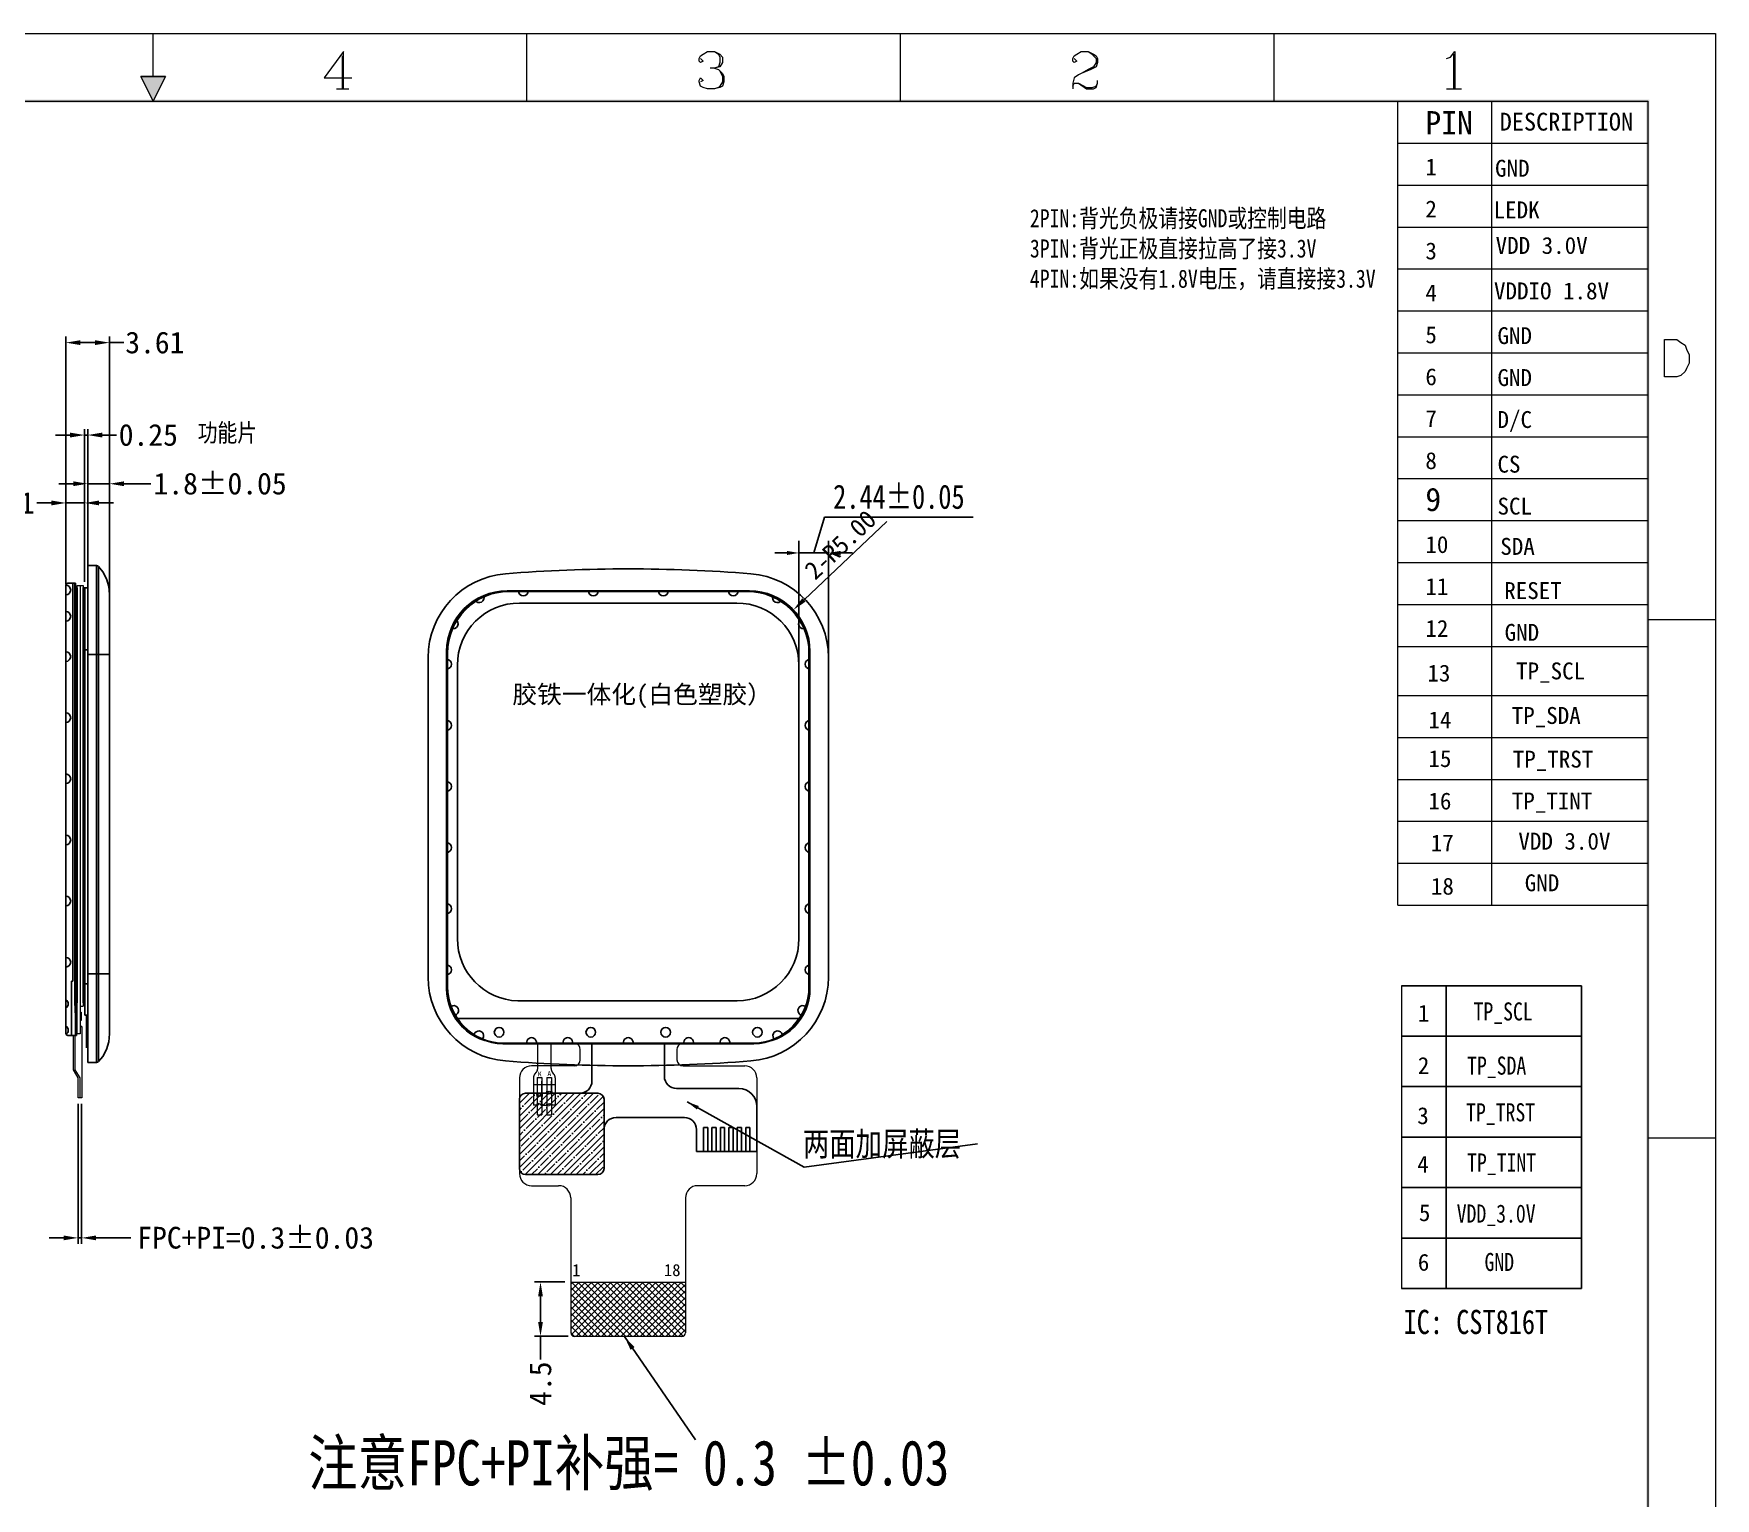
# Model space of a CAD drawing. Extents: x 1969 to 2227, y -979 to -796.
# Drawn here: x 2088.2 to 2227.4, y -917.8 to -796.5 of the extents above; entities that cross this region are included whole.
import ezdxf

# ---------------------------------------------------------------- set-up
doc = ezdxf.new("R2010")
doc.units = 0
doc.header["$LTSCALE"] = 16.335
for name, color, linetype in [('02___PRT_ALL_AXES', 7, 'Continuous'), ('BL-Housing', 7, 'Continuous'), ('BZ', 5, 'Continuous'), ('FPC', 30, 'Continuous'), ('标注', 4, 'Continuous')]:
    doc.layers.add(name, color=color, linetype=linetype)
for name, color, linetype, lineweight in [('BL-HOU', 7, 'Continuous', 13), ('BLU', 2, 'Continuous', 5), ('dim', 3, 'Continuous', 13), ('DIM1', 7, 'Continuous', 13), ('DWG', 7, 'Continuous', 18)]:
    doc.layers.add(name, color=color, linetype=linetype, lineweight=lineweight)
doc.layers.add('C00-FF-00', color=3, linetype='Continuous', true_color=0x00ff00)
doc.styles.add('ROMANS', font='romans.shx')
doc.styles.get("Standard").update_dxf_attribs({"font": '', "width": 0.8})
doc.styles.add('style1', font='')
doc.styles.add('宋体', font='')
doc.styles.get('Standard').set_extended_font_data('NSimSun')
doc.styles.get('style1').set_extended_font_data('宋体')
doc.styles.get('宋体').set_extended_font_data('SimSun')
doc.dimstyles.new('ISO-25', dxfattribs={"dimtxt": 1.6, "dimasz": 1.2, "dimexe": 0.4, "dimexo": 0.2, "dimtad": 1, "dimtxsty": 'style1', "dimcen": 1, "dimadec": 0, "dimazin": 0, "dimtfac": 1, "dimtmove": 0, "dimatfit": 3, "dimfxl": 0.4, "dimarcsym": 0})
doc.dimstyles.new('ISO-25$0', dxfattribs={"dimtxt": 1.8, "dimasz": 1.2, "dimexe": 0.5, "dimexo": 0.5, "dimgap": 0.2, "dimtad": 0, "dimdsep": 46, "dimtxsty": '宋体', "dimcen": 2.5, "dimclrd": 3, "dimclre": 3, "dimclrt": 3, "dimadec": 0, "dimazin": 0, "dimtp": 1.2, "dimtm": 1.2, "dimtfac": 1, "dimtmove": 0, "dimatfit": 3, "dimfxl": 1, "dimtolj": 1, "dimarcsym": 0})
doc.dimstyles.get("Standard").update_dxf_attribs({"dimtxt": 2.2, "dimasz": 1.2, "dimexe": 0.5, "dimexo": 0.5, "dimgap": 0.5, "dimtad": 1, "dimzin": 0, "dimdsep": 46, "dimtxsty": 'ROMANS', "dimcen": 0, "dimadec": 0, "dimazin": 0, "dimtp": 0.0065, "dimtm": 0.0065, "dimtfac": 1, "dimtofl": 0, "dimtmove": 0, "dimatfit": 3, "dimfxl": 1, "dimtolj": 1, "dimtzin": 0, "dimarcsym": 0})
doc.dimstyles.new('副本 (2)Standard', dxfattribs={"dimscale": 2, "dimtxt": 1, "dimasz": 0.5, "dimexe": 0.5, "dimexo": 0.5, "dimgap": 0.3, "dimtad": 1, "dimzin": 0, "dimdsep": 46, "dimtxsty": 'Standard', "dimcen": 0, "dimclrd": 5, "dimclre": 5, "dimclrt": 256, "dimadec": 1, "dimazin": 0, "dimtol": 1, "dimtp": 0.05, "dimtm": 0.05, "dimtfac": 1, "dimtofl": 0, "dimtmove": 1, "dimatfit": 3, "dimfxl": 1, "dimtolj": 1, "dimtzin": 0, "dimarcsym": 0})

# ---------------------------------------------------------------- blocks, each defined once
blk = doc.blocks.new('*D719')
at = {"color": 0, "lineweight": -2}
blk.add_line((2158.85, -836.89), (2151.99, -843.38), dxfattribs=at)
at = {"color": 0}
blk.add_solid([(2151.85, -843.23), (2152.12, -843.52), (2151.11, -844.2)], dxfattribs=at)
at = {"layer": 'Defpoints', "color": 0}
for p in [(2151.11, -844.2), (2147.48, -847.63)]:
    blk.add_point(p, dxfattribs=at)
at = {"color": 0, "insert": (2155, -838.81), "char_height": 1.5, "attachment_point": 5, "rotation": 43.3784, "style": '宋体'}
blk.add_mtext('\\A1;2-R5.00', dxfattribs=at)
blk = doc.blocks.new('*D720')
at = {"layer": 'Defpoints', "color": 0}
for p in [(2092.7, -833.76), (2092.7, -840.54), (2094.5, -843.49)]:
    blk.add_point(p, dxfattribs=at)
at = {"layer": '标注', "color": 3, "lineweight": -2}
for p, q in [((2092.7, -840.04), (2092.7, -833.26)), ((2094.5, -842.99), (2094.5, -833.26)), ((2091.5, -833.76), (2090.3, -833.76)), ((2092.7, -833.76), (2094.5, -833.76)), ((2095.7, -833.76), (2097.93, -833.76))]:
    blk.add_line(p, q, dxfattribs=at)
at = {"layer": '标注', "color": 3}
for points in [[(2091.5, -833.56), (2091.5, -833.96), (2092.7, -833.76)], [(2095.7, -833.56), (2095.7, -833.96), (2094.5, -833.76)]]:
    blk.add_solid(points, dxfattribs=at)
at = {"layer": '标注', "color": 3, "insert": (2103.66, -833.76), "char_height": 1.8, "attachment_point": 5, "style": '宋体'}
blk.add_mtext('\\A1;1.8%%P0.05', dxfattribs=at)
blk = doc.blocks.new('*D721')
at = {"color": 5, "lineweight": -2}
for p, q in [((2152.79, -839.49), (2153.68, -836.52)), ((2153.68, -836.52), (2166, -836.52)), ((2151.57, -849.17), (2151.57, -838.49)), ((2154.01, -849.17), (2154.01, -838.49)), ((2150.57, -839.49), (2149.57, -839.49)), ((2151.57, -839.49), (2154.01, -839.49)), ((2155.01, -839.49), (2156.01, -839.49))]:
    blk.add_line(p, q, dxfattribs=at)
at = {"color": 5}
for points in [[(2150.57, -839.32), (2150.57, -839.66), (2151.57, -839.49)], [(2155.01, -839.32), (2155.01, -839.66), (2154.01, -839.49)]]:
    blk.add_solid(points, dxfattribs=at)
at = {"layer": 'Defpoints', "color": 0}
for p in [(2154.01, -839.49), (2151.57, -850.17), (2154.01, -850.17)]:
    blk.add_point(p, dxfattribs=at)
at = {"insert": (2159.84, -834.85), "char_height": 2, "attachment_point": 5}
blk.add_mtext('\\A1;2.44±0.05', dxfattribs=at)
blk = doc.blocks.new('jsfj')
at = {"layer": 'DIM1', "color": 0}
for p, q in [((1281.38, -361.33), (1281.38, -396.16)), ((1281.63, -361.33), (1281.63, -398.46)), ((1281.88, -361.33), (1281.63, -361.33)), ((1281.88, -398.46), (1281.88, -361.33)), ((1281.63, -396.66), (1281.53, -396.66)), ((1281.53, -396.66), (1281.53, -397.36)), ((1281.53, -397.36), (1281.63, -397.36)), ((1281.63, -398.46), (1281.88, -398.46))]:
    blk.add_line(p, q, dxfattribs=at)
at = {"layer": 'DIM1'}
for p, q in [((1281.63, -361.33), (1281.38, -361.33)), ((1281.63, -396.16), (1281.38, -396.16))]:
    blk.add_line(p, q, dxfattribs=at)
blk = doc.blocks.new('sdfa')
at = {"color": 2}
for points in [[(1199.18, -387.95), (1199.05, -387.95), (1199.05, -353.58), (1199.18, -353.58)], [(1199.68, -387.95), (1199.81, -387.95), (1199.81, -353.58), (1199.68, -353.58)]]:
    blk.add_lwpolyline(points, close=True, dxfattribs=at)
blk.add_blockref('jsfj', (-82.2, 7.94))
blk = doc.blocks.new('*D715')
at = {"layer": 'Defpoints', "color": 0}
for p in [(2090.9, -835.35), (2090.9, -842.2), (2092.45, -842.37)]:
    blk.add_point(p, dxfattribs=at)
at = {"layer": '标注', "color": 3, "lineweight": -2}
for p, q in [((2090.9, -841.7), (2090.9, -834.85)), ((2092.45, -841.87), (2092.45, -834.85)), ((2089.7, -835.35), (2088.5, -835.35)), ((2092.45, -835.35), (2090.9, -835.35)), ((2093.65, -835.35), (2094.85, -835.35))]:
    blk.add_line(p, q, dxfattribs=at)
at = {"layer": '标注', "color": 3}
for points in [[(2089.7, -835.15), (2089.7, -835.55), (2090.9, -835.35)], [(2093.65, -835.15), (2093.65, -835.55), (2092.45, -835.35)]]:
    blk.add_solid(points, dxfattribs=at)
at = {"layer": '标注', "color": 3, "insert": (2082.81, -835.35), "char_height": 1.8, "attachment_point": 5, "style": '宋体'}
blk.add_mtext('\\A1;{\\fSimSun|b0|i0|c134|p2;1.56%%p0.1}', dxfattribs=at)
blk = doc.blocks.new('*D722')
at = {"layer": 'Defpoints', "color": 0}
for p in [(2094.5, -822.08), (2090.89, -842.56), (2094.5, -843.49)]:
    blk.add_point(p, dxfattribs=at)
at = {"layer": '标注', "color": 3, "lineweight": -2}
for p, q in [((2090.89, -842.06), (2090.89, -821.58)), ((2092.09, -822.08), (2093.3, -822.08)), ((2094.5, -842.99), (2094.5, -821.58)), ((2094.5, -822.08), (2095.7, -822.08))]:
    blk.add_line(p, q, dxfattribs=at)
at = {"layer": '标注', "color": 3}
for points in [[(2092.09, -821.88), (2092.09, -822.28), (2090.89, -822.08)], [(2093.3, -821.88), (2093.3, -822.28), (2094.5, -822.08)]]:
    blk.add_solid(points, dxfattribs=at)
at = {"layer": '标注', "color": 3, "insert": (2098.26, -822.08), "char_height": 1.8, "attachment_point": 5, "style": '宋体'}
blk.add_mtext('\\A1;3.61', dxfattribs=at)
blk = doc.blocks.new('*D725')
at = {"layer": 'Defpoints', "color": 0}
for p in [(2092.7, -829.73), (2092.45, -842.37), (2092.7, -842.37)]:
    blk.add_point(p, dxfattribs=at)
at = {"layer": '标注', "color": 3, "lineweight": -2}
for p, q in [((2092.45, -841.87), (2092.45, -829.23)), ((2092.7, -841.87), (2092.7, -829.23)), ((2091.25, -829.73), (2090.05, -829.73)), ((2092.45, -829.73), (2092.7, -829.73)), ((2093.9, -829.73), (2095.1, -829.73))]:
    blk.add_line(p, q, dxfattribs=at)
at = {"layer": '标注', "color": 3}
for points in [[(2091.25, -829.53), (2091.25, -829.93), (2092.45, -829.73)], [(2093.9, -829.53), (2093.9, -829.93), (2092.7, -829.73)]]:
    blk.add_solid(points, dxfattribs=at)
at = {"layer": '标注', "color": 3, "insert": (2097.72, -829.73), "char_height": 1.8, "attachment_point": 5, "style": '宋体'}
blk.add_mtext('\\A1;0.25', dxfattribs=at)
blk = doc.blocks.new('*D716')
at = {"color": 3, "lineweight": -2}
for p, q in [((2091.9, -885.08), (2091.9, -896.69)), ((2092.2, -885.08), (2092.2, -896.69)), ((2090.7, -896.19), (2089.5, -896.19)), ((2091.9, -896.19), (2092.2, -896.19)), ((2093.4, -896.19), (2096.27, -896.19))]:
    blk.add_line(p, q, dxfattribs=at)
at = {"color": 3}
for points in [[(2090.7, -895.99), (2090.7, -896.39), (2091.9, -896.19)], [(2093.4, -895.99), (2093.4, -896.39), (2092.2, -896.19)]]:
    blk.add_solid(points, dxfattribs=at)
at = {"layer": 'Defpoints', "color": 0}
for p in [(2091.9, -884.58), (2092.2, -884.58), (2091.9, -896.19)]:
    blk.add_point(p, dxfattribs=at)
at = {"color": 3, "insert": (2106.6, -896.19), "char_height": 1.8, "attachment_point": 5, "style": '宋体'}
blk.add_mtext('\\A1;FPC+PI=0.3%%p0.03', dxfattribs=at)
blk = doc.blocks.new('*D718')
at = {"color": 3, "lineweight": -2}
for p, q in [((2132.18, -899.84), (2129.68, -899.84)), ((2130.18, -901.04), (2130.18, -903.14)), ((2132.48, -904.34), (2129.68, -904.34)), ((2130.18, -904.34), (2130.18, -906.27))]:
    blk.add_line(p, q, dxfattribs=at)
at = {"color": 3}
for points in [[(2129.98, -901.04), (2130.38, -901.04), (2130.18, -899.84)], [(2129.98, -903.14), (2130.38, -903.14), (2130.18, -904.34)]]:
    blk.add_solid(points, dxfattribs=at)
at = {"layer": 'Defpoints', "color": 0}
for p in [(2130.18, -899.84), (2132.68, -899.84), (2132.98, -904.34)]:
    blk.add_point(p, dxfattribs=at)
at = {"color": 3, "insert": (2130.18, -908.26), "char_height": 1.8, "attachment_point": 5, "rotation": 90, "style": '宋体'}
blk.add_mtext('\\A1;4.5', dxfattribs=at)

msp = doc.modelspace()

# ---------------------------------------------------------------- hatches: boundary and pattern name
h = msp.add_hatch()
h.set_pattern_fill('ANSI35', color=256, scale=3, style=0)
h.set_pattern_definition([(45, (1669.45685, -996.1311), (-0.5303301, 0.5303301), []), (45, (1669.9872, -996.1311), (-0.5303301, 0.5303301), [0.9375, -0.1875, 0, -0.1875])])
h.paths.add_polyline_path([(2134.934, -890.951, 0.4142136), (2135.434, -890.451), (2135.434, -887.219), (2135.434, -884.719, 0.4142136), (2134.934, -884.219), (2133.434, -884.219), (2128.934, -884.219, 0.4142136), (2128.434, -884.719), (2128.434, -890.451, 0.4142136), (2128.934, -890.951)])
at = {"layer": 'BL-HOU'}
h = msp.add_hatch(color=7, dxfattribs=at)
h.dxf.hatch_style = 2
h.paths.add_polyline_path([(2097.094, -800.036), (2099.148, -800.036), (2098.121, -802.09)])
h = msp.add_hatch(color=7, dxfattribs=at)
h.dxf.hatch_style = 2
h.paths.add_polyline_path([(2221.71, -802.205), (2221.938, -801.976), (1974.418, -802.205)])
h = msp.add_hatch(color=7, dxfattribs=at)
h.dxf.hatch_style = 2
h.paths.add_polyline_path([(2221.938, -801.976), (1974.418, -802.205), (1974.418, -801.976)])
h = msp.add_hatch(color=7, dxfattribs=at)
h.dxf.hatch_style = 2
h.paths.add_polyline_path([(2221.71, -802.205), (2221.938, -801.976), (2197.06, -802.205)])
h = msp.add_hatch(color=7, dxfattribs=at)
h.dxf.hatch_style = 2
h.paths.add_polyline_path([(2221.938, -801.976), (2197.06, -802.205), (2197.06, -801.976)])
h = msp.add_hatch(color=7, dxfattribs=at)
h.dxf.hatch_style = 2
h.paths.add_polyline_path([(2221.938, -948.731), (2221.71, -802.205), (2221.938, -801.976)])
h = msp.add_hatch(color=7, dxfattribs=at)
h.dxf.hatch_style = 2
h.paths.add_polyline_path([(2221.938, -973.837), (2221.71, -802.205), (2221.938, -801.976)])
h = msp.add_hatch(color=7, dxfattribs=at)
h.dxf.hatch_style = 2
h.paths.add_polyline_path([(2221.71, -948.731), (2221.938, -948.731), (2221.71, -802.205)])
h = msp.add_hatch(color=7, dxfattribs=at)
h.dxf.hatch_style = 2
h.paths.add_polyline_path([(2221.71, -973.609), (2221.938, -973.837), (2221.71, -802.205)])
at = {"layer": 'DWG'}
h = msp.add_hatch(dxfattribs=at)
h.set_pattern_fill('ANSI37', color=0, scale=3, style=0)
h.set_pattern_definition([(45, (1923.84505, -974.14133), (-0.26516504, 0.26516504), []), (135, (1923.84505, -974.14133), (-0.26516504, -0.26516504), [])])
h.paths.add_polyline_path([(2141.88, -904.344, 0.4142136), (2142.18, -904.044), (2142.18, -899.844), (2132.68, -899.844), (2132.68, -904.044, 0.4142136), (2132.98, -904.344)])

# ---------------------------------------------------------------- linework, layer by layer
at = {"linetype": 'Continuous', "lineweight": 0}
for p, q in [((2208.919, -868.65), (2208.919, -802.09)), ((2201.134, -805.563), (2221.824, -805.563)), ((2201.134, -809.035), (2221.824, -809.035)), ((2201.134, -812.507), (2221.824, -812.507)), ((2201.134, -815.979), (2221.824, -815.979)), ((2201.134, -819.452), (2221.824, -819.452)), ((2201.134, -822.924), (2221.824, -822.924)), ((2201.134, -826.396), (2221.824, -826.396)), ((2201.134, -829.868), (2221.824, -829.868)), ((2201.134, -833.34), (2221.824, -833.34)), ((2201.134, -836.813), (2221.824, -836.813)), ((2201.134, -840.285), (2221.824, -840.285)), ((2201.134, -843.757), (2221.824, -843.757)), ((2201.134, -847.229), (2221.824, -847.229)), ((2201.134, -851.289), (2221.824, -851.289)), ((2201.134, -854.761), (2221.824, -854.761)), ((2201.134, -858.233), (2221.824, -858.233)), ((2201.134, -861.705), (2221.824, -861.705)), ((2201.134, -865.177), (2221.824, -865.177)), ((2201.134, -868.65), (2221.824, -868.65))]:
    msp.add_line(p, q, dxfattribs=at)
at = {"color": 7, "linetype": 'Continuous'}
for p, q in [((2092.704, -840.542), (2093.426, -840.542)), ((2092.704, -881.677), (2092.704, -840.542)), ((2093.426, -840.542), (2093.426, -881.677)), ((2093.61, -840.623), (2093.61, -881.596)), ((2092.704, -847.517), (2092.454, -847.517)), ((2092.704, -847.888), (2094.504, -847.888)), ((2094.504, -848.517), (2094.504, -871.151)), ((2120.875, -848.156), (2120.875, -874.598)), ((2154.01, -874.598), (2154.01, -848.156)), ((2092.704, -875.151), (2092.454, -875.151)), ((2092.704, -874.33), (2094.504, -874.33)), ((2092.604, -877.751), (2092.604, -880.451)), ((2092.604, -879.251), (2092.704, -879.251)), ((2092.604, -880.251), (2092.704, -880.251)), ((2092.704, -881.677), (2093.426, -881.677))]:
    msp.add_line(p, q, dxfattribs=at)
at = {"color": 6, "linetype": 'Continuous'}
for p, q in [((2092.704, -842.367), (2092.454, -842.367)), ((2092.454, -842.367), (2092.454, -877.751)), ((2127.556, -842.635), (2147.328, -842.635)), ((2122.406, -875.419), (2122.406, -847.785)), ((2152.478, -847.785), (2152.478, -875.419)), ((2092.704, -877.751), (2092.454, -877.751)), ((2151.677, -878.019), (2123.207, -878.019))]:
    msp.add_line(p, q, dxfattribs=at)
at = {"color": 3}
for p, q in [((2146.42, -843.635), (2128.448, -843.635)), ((2123.298, -848.785), (2123.298, -871.419)), ((2151.57, -871.419), (2151.57, -848.785)), ((2146.442, -876.569), (2128.292, -876.569)), ((2092.204, -878.701), (2092.074, -878.701)), ((2092.204, -878.701), (2092.074, -878.701))]:
    msp.add_line(p, q, dxfattribs=at)
at = {"color": 0, "linetype": 'ByBlock'}
for p, q in [((2201.436, -875.312), (2216.347, -875.312)), ((2205.149, -900.384), (2205.149, -875.312)), ((2216.347, -875.312), (2216.347, -900.384)), ((2201.436, -879.491), (2216.347, -879.491)), ((2201.436, -883.669), (2216.347, -883.669)), ((2201.436, -887.848), (2216.347, -887.848)), ((2201.436, -892.027), (2216.347, -892.027)), ((2201.436, -896.205), (2216.347, -896.205)), ((2216.347, -900.384), (2201.436, -900.384))]:
    msp.add_line(p, q, dxfattribs=at)
at = {"linetype": 'Continuous', "lineweight": 0}
msp.add_lwpolyline([(2201.134, -868.65), (2201.134, -802.09), (2221.824, -802.09), (2221.824, -868.65)], dxfattribs=at)
at = {"color": 7, "linetype": 'Continuous'}
for centre, radius, start, end in [((2093.426, -840.792), 0.25, 42.54064, 90), ((2127.842, -848.156), 6.967, 94.52061, 180), ((2137.442, -969.577), 128.767, 85.47939, 94.52061), ((2147.042, -848.156), 6.967, 0, 85.47939), ((2127.842, -874.598), 6.967, 180, 265.47939), ((2147.042, -874.598), 6.967, 274.52061, 0), ((2093.426, -881.427), 0.25, 270, 317.45936), ((2137.442, -753.177), 128.767, 265.47939, 274.52061)]:
    msp.add_arc(centre, radius, start, end, dxfattribs=at)
at = {"color": 6, "linetype": 'Continuous'}
for centre, radius, start, end in [((2127.556, -847.785), 5.15, 90, 180), ((2147.328, -847.785), 5.15, 0, 90), ((2127.143, -875.383), 4.737, 180.43327, 213.81258), ((2147.742, -875.383), 4.737, 326.18742, 359.56673)]:
    msp.add_arc(centre, radius, start, end, dxfattribs=at)
at = {"color": 3}
for centre, start, end in [((2128.448, -848.785), 90, 180), ((2146.42, -848.785), 0, 90), ((2128.448, -871.419), 180, 268.26485), ((2146.42, -871.419), 270.24554, 0)]:
    msp.add_arc(centre, 5.15, start, end, dxfattribs=at)
at = {"layer": '02___PRT_ALL_AXES', "color": 7, "linetype": 'Continuous'}
msp.add_line((2094.504, -879.302), (2094.504, -842.917), dxfattribs=at)
for points in [[(2093.61, -840.623), (2093.945, -841.051), (2094.252, -841.634), (2094.441, -842.264), (2094.504, -842.917)], [(2094.504, -879.302), (2094.441, -879.955), (2094.252, -880.585), (2093.945, -881.167), (2093.61, -881.596)]]:
    msp.add_lwpolyline(points, dxfattribs=at)
at = {"layer": 'BL-HOU', "color": 7, "lineweight": 0}
for p, q in [((2223.193, -824.914), (2223.193, -821.833)), ((2223.193, -821.833), (2224.22, -821.833)), ((2224.22, -821.833), (2224.562, -822.061)), ((2224.562, -822.061), (2224.905, -822.289)), ((2224.905, -822.289), (2225.019, -822.632)), ((2225.019, -822.632), (2225.247, -823.088)), ((2225.247, -823.773), (2225.019, -824.229)), ((2225.247, -823.088), (2225.247, -823.773)), ((2224.22, -824.914), (2223.193, -824.914)), ((2224.562, -824.8), (2224.22, -824.914)), ((2224.905, -824.457), (2224.562, -824.8)), ((2225.019, -824.229), (2224.905, -824.457)), ((2221.824, -844.999), (2227.415, -844.999)), ((2221.824, -887.907), (2227.415, -887.907))]:
    msp.add_line(p, q, dxfattribs=at)
for points in [[(1968.826, -796.499), (2227.415, -796.499), (2227.415, -979.314), (1968.826, -979.314)], [(2097.094, -800.036), (2099.148, -800.036)], [(2098.121, -802.09), (2097.094, -800.036)], [(2099.148, -800.036), (2098.121, -802.09)], [(1974.418, -802.09), (2221.824, -802.09), (2221.824, -973.723), (1974.418, -973.723)]]:
    msp.add_lwpolyline(points, close=True, dxfattribs=at)
for points in [[(2098.121, -800.036), (2098.121, -796.499)], [(2129.046, -802.09), (2129.046, -796.499)], [(2159.972, -802.09), (2159.972, -796.499)], [(2190.898, -802.09), (2190.898, -796.499)], [(2113.869, -801.063), (2113.869, -797.982), (2112.271, -800.15), (2114.554, -800.15)], [(2113.755, -798.325), (2113.755, -801.063)], [(2143.425, -798.553), (2143.653, -798.781), (2143.425, -798.895), (2143.311, -798.781), (2143.311, -798.553), (2143.425, -798.325), (2143.653, -798.211), (2143.996, -797.982), (2144.566, -797.982), (2145.023, -798.211), (2145.251, -798.439), (2145.251, -798.895), (2145.023, -799.238), (2144.566, -799.352), (2144.224, -799.352)], [(2144.566, -797.982), (2144.909, -798.211), (2145.023, -798.439), (2145.023, -798.895), (2144.909, -799.238), (2144.566, -799.352), (2144.909, -799.466), (2145.251, -799.808), (2145.365, -800.036), (2145.365, -800.493), (2145.251, -800.835), (2145.023, -800.949), (2144.566, -801.063), (2143.996, -801.063), (2143.653, -800.949), (2143.425, -800.835), (2143.311, -800.493), (2143.311, -800.379), (2143.425, -800.15), (2143.653, -800.379), (2143.425, -800.493)], [(2174.351, -798.553), (2174.579, -798.781), (2174.351, -798.895), (2174.237, -798.781), (2174.237, -798.553), (2174.351, -798.325), (2174.579, -798.211), (2174.922, -797.982), (2175.492, -797.982), (2175.949, -798.211), (2176.177, -798.325), (2176.291, -798.553), (2176.291, -798.895), (2176.177, -799.238), (2175.72, -799.466), (2174.922, -799.808), (2174.693, -799.922), (2174.351, -800.15), (2174.237, -800.607), (2174.237, -801.063)], [(2175.492, -797.982), (2175.834, -798.211), (2175.949, -798.325), (2176.177, -798.553), (2176.177, -798.895), (2175.949, -799.238), (2175.492, -799.466), (2174.922, -799.808)], [(2205.163, -798.553), (2205.505, -798.439), (2205.847, -797.982), (2205.847, -801.063)], [(2205.733, -798.211), (2205.733, -801.063)], [(2145.023, -799.58), (2145.251, -800.036), (2145.251, -800.493), (2145.023, -800.835), (2144.909, -800.949), (2144.566, -801.063)], [(2113.298, -801.063), (2114.325, -801.063)], [(2174.237, -800.835), (2174.351, -800.607), (2174.693, -800.607), (2175.378, -800.949), (2175.834, -800.949), (2176.177, -800.835), (2176.291, -800.607)], [(2174.693, -800.607), (2175.378, -801.063), (2175.949, -801.063), (2176.177, -800.949), (2176.291, -800.607), (2176.291, -800.379)], [(2205.163, -801.063), (2206.418, -801.063)]]:
    msp.add_lwpolyline(points, dxfattribs=at)
at = {"layer": 'BL-Housing'}
for p, q in [((2091.485, -842.001), (2091.635, -842.001)), ((2091.635, -842.001), (2091.635, -876.681)), ((2091.635, -876.681), (2091.705, -877.881)), ((2091.705, -877.881), (2091.705, -879.431)), ((2091.375, -879.431), (2091.705, -879.431))]:
    msp.add_line(p, q, dxfattribs=at)
at = {"layer": 'BLU', "ltscale": 5}
for p, q in [((2091.69, -842.001), (2091.635, -842.001)), ((2091.69, -842.001), (2091.7, -876.681)), ((2091.7, -876.677), (2091.77, -877.877)), ((2091.77, -877.881), (2091.77, -879.431)), ((2091.705, -879.431), (2091.77, -879.431))]:
    msp.add_line(p, q, dxfattribs=at)
at = {"layer": 'BZ'}
for p, q in [((2091.045, -842.001), (2091.485, -842.001)), ((2091.485, -842.001), (2091.485, -874.931)), ((2090.895, -842.151), (2090.895, -879.281)), ((2147.479, -842.635), (2127.409, -842.635)), ((2122.409, -875.565), (2122.409, -847.635)), ((2152.479, -875.565), (2152.479, -847.635)), ((2091.375, -874.931), (2091.375, -879.431)), ((2091.485, -874.931), (2091.375, -874.931)), ((2091.045, -879.431), (2091.375, -879.431)), ((2147.979, -880.065), (2126.909, -880.065))]:
    msp.add_line(p, q, dxfattribs=at)
for centre in [(2126.754, -879.165), (2134.344, -879.165), (2140.544, -879.165), (2148.134, -879.165)]:
    msp.add_circle(centre, 0.4, dxfattribs=at)
for centre, radius, start, end in [((2091.045, -842.151), 0.15, 90, 180), ((2090.895, -842.561), 0.4, 270, 90), ((2127.409, -847.635), 5, 90, 180), ((2125.11, -843.195), 0.4, 209.68126, 25.06966), ((2128.759, -842.635), 0.4, 180, 0), ((2134.549, -842.635), 0.4, 180, 0), ((2140.339, -842.635), 0.4, 180, 0), ((2146.129, -842.635), 0.4, 180, 0), ((2147.479, -847.635), 5, 0, 90), ((2149.778, -843.195), 0.4, 154.93034, 330.31874), ((2090.895, -844.731), 0.4, 270, 90), ((2122.954, -845.365), 0.4, 245.29022, 60.70534), ((2151.934, -845.365), 0.4, 119.29466, 294.70978), ((2090.895, -848.066), 0.4, 270, 90), ((2122.409, -848.7), 0.4, 270, 90), ((2152.479, -848.7), 0.4, 90, 270), ((2090.895, -853.126), 0.4, 270, 90), ((2122.409, -853.76), 0.4, 270, 90), ((2152.479, -853.76), 0.4, 90, 270), ((2090.895, -858.186), 0.4, 270, 90), ((2122.409, -858.82), 0.4, 270, 90), ((2152.479, -858.82), 0.4, 90, 270), ((2090.895, -863.246), 0.4, 270, 90), ((2122.409, -863.88), 0.4, 270, 90), ((2152.479, -863.88), 0.4, 90, 270), ((2090.895, -868.306), 0.4, 270, 90), ((2122.409, -868.94), 0.4, 270, 90), ((2152.479, -868.94), 0.4, 90, 270), ((2090.895, -873.366), 0.4, 270, 90), ((2122.409, -874), 0.4, 270, 90), ((2152.479, -874), 0.4, 90, 270), ((2090.695, -876.812), 0.4, 300, 60), ((2126.909, -875.565), 4.5, 180, 270), ((2147.979, -875.565), 4.5, 270, 0), ((2123.002, -877.362), 0.4, 266.99097, 142.42646), ((2151.885, -877.362), 0.4, 37.57354, 273.00903), ((2090.695, -879.002), 0.4, 302.08342, 60), ((2091.045, -879.281), 0.15, 180, 270), ((2125.076, -879.455), 0.4, 307.05915, 182.49465), ((2129.444, -880.015), 0.4, 352.81924, 187.18076), ((2132.444, -880.015), 0.4, 352.81924, 187.18076), ((2137.444, -880.015), 0.4, 352.81924, 187.18076), ((2142.444, -880.015), 0.4, 345.52249, 194.47751), ((2145.444, -880.015), 0.4, 352.81924, 187.18076), ((2149.811, -879.455), 0.4, 357.50535, 232.94085)]:
    msp.add_arc(centre, radius, start, end, dxfattribs=at)
at = {"layer": 'dim', "color": 0}
for p, q in [((2147.33, -842.635), (2127.558, -842.635)), ((2147.33, -842.715), (2127.558, -842.715)), ((2122.408, -847.785), (2122.408, -875.419)), ((2122.488, -847.785), (2122.488, -875.419)), ((2152.4, -875.419), (2152.4, -847.785)), ((2152.48, -875.419), (2152.48, -847.785)), ((2127.058, -880.039), (2147.83, -880.039)), ((2127.058, -880.119), (2144.813, -880.119)), ((2144.813, -880.119), (2147.83, -880.119))]:
    msp.add_line(p, q, dxfattribs=at)
for centre, radius, start, end in [((2127.558, -847.785), 5.15, 90, 180), ((2127.558, -847.785), 5.07, 90, 180), ((2147.33, -847.785), 5.15, 0, 90), ((2147.33, -847.785), 5.07, 0, 90), ((2127.144, -875.383), 4.737, 180.43327, 268.95395), ((2127.144, -875.383), 4.657, 180.43327, 268.95395), ((2147.743, -875.383), 4.657, 271.04605, 359.56673), ((2147.743, -875.383), 4.737, 271.04605, 359.56673)]:
    msp.add_arc(centre, radius, start, end, dxfattribs=at)
at = {"layer": 'DWG', "color": 0}
for p, q in [((2201.436, -875.312), (2201.436, -900.384)), ((2132.68, -899.844), (2142.18, -899.844))]:
    msp.add_line(p, q, dxfattribs=at)
at = {"layer": 'DWG', "color": 30, "lineweight": 0}
for p, q in [((2133.474, -881.451), (2133.474, -880.601)), ((2141.474, -880.601), (2141.474, -881.451)), ((2132.974, -881.951), (2129.435, -881.951)), ((2141.974, -881.951), (2147.083, -881.951)), ((2128.435, -882.951), (2128.435, -890.871)), ((2129.9, -882.917), (2129.9, -886.017)), ((2129.9, -882.917), (2130.3, -882.917)), ((2130.3, -882.917), (2130.3, -886.017)), ((2130.7, -882.917), (2130.7, -886.017)), ((2130.7, -882.917), (2131.1, -882.917)), ((2131.1, -882.917), (2131.1, -886.017)), ((2148.083, -882.951), (2148.083, -890.871)), ((2129.435, -891.871), (2131.68, -891.871)), ((2147.083, -891.871), (2143.18, -891.871)), ((2132.68, -892.871), (2132.68, -904.044)), ((2142.18, -892.871), (2142.18, -904.044)), ((2141.88, -904.344), (2132.98, -904.344))]:
    msp.add_line(p, q, dxfattribs=at)
for points in [[(2129.9, -886.017), (2130.3, -886.017)], [(2130.7, -886.017), (2131.1, -886.017)]]:
    msp.add_lwpolyline(points, dxfattribs=at)
for centre, radius, start, end in [((2132.974, -880.601), 0.5, 0, 74.67966), ((2141.974, -880.601), 0.5, 105.32034, 180), ((2129.435, -882.951), 1, 90, 180), ((2132.974, -881.451), 0.5, 270, 0), ((2141.974, -881.451), 0.5, 180, 270), ((2147.083, -882.951), 1, 0, 90), ((2129.435, -890.871), 1, 180, 270), ((2131.68, -892.871), 1, 0, 90), ((2143.18, -892.871), 1, 90, 180), ((2147.083, -890.871), 1, 270, 0), ((2132.98, -904.044), 0.3, 180, 270), ((2141.88, -904.044), 0.3, 270, 0)]:
    msp.add_arc(centre, radius, start, end, dxfattribs=at)
at = {"layer": 'FPC', "lineweight": 5}
for p, q in [((2091.528, -882.265), (2091.528, -879.431)), ((2091.658, -882.265), (2091.658, -879.431)), ((2092.204, -878.701), (2092.204, -884.583)), ((2129.95, -882.161), (2129.95, -880.069)), ((2129.95, -882.161), (2129.95, -880.069)), ((2131.05, -882.161), (2131.05, -880.069)), ((2131.05, -882.161), (2131.05, -880.069)), ((2091.904, -882.928), (2091.528, -882.265)), ((2092.074, -882.928), (2091.658, -882.265)), ((2091.904, -884.583), (2091.904, -882.928)), ((2092.074, -884.583), (2092.074, -882.928)), ((2129.6, -882.946), (2129.6, -885.217)), ((2129.6, -882.946), (2129.6, -885.217)), ((2131.4, -883.517), (2129.6, -883.517)), ((2129.712, -882.631), (2129.838, -882.476)), ((2129.712, -882.631), (2129.838, -882.476)), ((2129.9, -883.217), (2129.9, -884.217)), ((2130.3, -883.517), (2129.9, -883.517)), ((2129.9, -883.517), (2129.9, -884.217)), ((2130.3, -884.217), (2130.3, -883.217)), ((2130.3, -884.217), (2130.3, -883.517)), ((2130.7, -883.217), (2130.7, -884.017)), ((2130.7, -883.517), (2130.7, -884.017)), ((2131.1, -884.017), (2131.1, -883.217)), ((2131.1, -884.017), (2131.1, -883.517)), ((2131.288, -882.631), (2131.162, -882.476)), ((2131.288, -882.631), (2131.162, -882.476)), ((2131.4, -882.946), (2131.4, -885.217)), ((2131.4, -882.946), (2131.4, -885.217)), ((2092.204, -884.583), (2091.904, -884.583)), ((2129.975, -885.217), (2129.6, -885.217)), ((2129.975, -885.217), (2129.6, -885.217)), ((2129.9, -884.517), (2129.9, -885.067)), ((2129.9, -884.517), (2129.9, -885.067)), ((2130.3, -885.067), (2130.3, -884.517)), ((2130.3, -885.067), (2130.3, -884.517)), ((2130.7, -884.317), (2130.7, -885.067)), ((2130.7, -884.317), (2130.7, -885.067)), ((2131.4, -885.217), (2131.025, -885.217)), ((2131.4, -885.217), (2131.025, -885.217)), ((2131.1, -884.317), (2131.1, -885.067)), ((2131.1, -884.317), (2131.1, -885.067))]:
    msp.add_line(p, q, dxfattribs=at)
at = {"layer": 'FPC', "color": 2}
for p, q in [((2134.434, -883.219), (2134.434, -880.039)), ((2140.434, -880.039), (2140.434, -882.819)), ((2141.434, -883.819), (2146.584, -883.819)), ((2128.434, -890.451), (2128.434, -884.719)), ((2128.934, -884.219), (2133.434, -884.219)), ((2133.434, -884.219), (2134.934, -884.219)), ((2135.434, -887.219), (2135.434, -884.719)), ((2142.084, -886.219), (2136.434, -886.219)), ((2148.084, -885.319), (2148.084, -889.051)), ((2135.434, -887.219), (2135.434, -890.451)), ((2143.084, -889.051), (2143.084, -887.219)), ((2143.667, -889.051), (2143.667, -887.051)), ((2143.667, -887.051), (2144.017, -887.051)), ((2144.017, -887.051), (2144.017, -889.051)), ((2144.367, -889.051), (2144.367, -887.051)), ((2144.367, -887.051), (2144.717, -887.051)), ((2144.717, -887.051), (2144.717, -889.051)), ((2145.067, -889.051), (2145.067, -887.051)), ((2145.067, -887.051), (2145.417, -887.051)), ((2145.417, -887.051), (2145.417, -889.051)), ((2145.767, -889.051), (2145.767, -887.051)), ((2145.767, -887.051), (2146.117, -887.051)), ((2146.117, -887.051), (2146.117, -889.051)), ((2146.467, -889.051), (2146.467, -887.051)), ((2146.467, -887.051), (2146.817, -887.051)), ((2146.817, -887.051), (2146.817, -889.051)), ((2147.167, -889.051), (2147.167, -887.051)), ((2147.167, -887.051), (2147.517, -887.051)), ((2147.517, -887.051), (2147.517, -889.051)), ((2143.084, -889.051), (2148.084, -889.051)), ((2143.667, -889.051), (2144.017, -889.051)), ((2144.367, -889.051), (2144.717, -889.051)), ((2145.067, -889.051), (2145.417, -889.051)), ((2145.767, -889.051), (2146.117, -889.051)), ((2146.467, -889.051), (2146.817, -889.051)), ((2147.167, -889.051), (2147.517, -889.051)), ((2134.934, -890.951), (2128.934, -890.951))]:
    msp.add_line(p, q, dxfattribs=at)
at = {"layer": 'FPC', "lineweight": 5}
msp.add_lwpolyline([(2130.225, -885.217), (2130.775, -885.217)], dxfattribs=at)
at = {"layer": 'FPC', "lineweight": 5, "ltscale": 2}
msp.add_lwpolyline([(2130.225, -885.217), (2130.775, -885.217)], dxfattribs=at)
at = {"layer": 'FPC', "lineweight": 5}
for centre in [(2130.1, -884.367), (2130.1, -884.367), (2130.9, -884.167), (2130.9, -884.167)]:
    msp.add_circle(centre, 0.125, dxfattribs=at)
for centre, radius, start, end in [((2129.45, -882.161), 0.5, 320.84611, 360), ((2131.55, -882.161), 0.5, 180, 219.15389), ((2130.1, -882.946), 0.5, 140.84611, 180), ((2130.9, -882.946), 0.5, 360, 39.15389), ((2130.1, -884.367), 0.25, 143.1301, 216.8699), ((2130.1, -884.367), 0.25, 143.1301, 216.8699), ((2130.1, -885.217), 0.25, 143.1301, 180), ((2130.1, -885.217), 0.25, 143.1301, 180), ((2130.1, -885.217), 0.125, 360, 180), ((2130.1, -885.217), 0.125, 360, 180), ((2130.1, -884.367), 0.25, 323.1301, 36.8699), ((2130.1, -884.367), 0.25, 323.1301, 36.8699), ((2130.1, -885.217), 0.25, 360, 36.8699), ((2130.1, -885.217), 0.25, 360, 36.8699), ((2130.9, -884.167), 0.25, 143.1301, 216.8699), ((2130.9, -884.167), 0.25, 143.1301, 216.8699), ((2130.9, -885.217), 0.25, 143.1301, 180), ((2130.9, -885.217), 0.25, 143.1301, 180), ((2130.9, -885.217), 0.125, 360, 180), ((2130.9, -885.217), 0.125, 360, 180), ((2130.9, -884.167), 0.25, 323.1301, 36.8699), ((2130.9, -884.167), 0.25, 323.1301, 36.8699), ((2130.9, -885.217), 0.25, 360, 36.8699), ((2130.9, -885.217), 0.25, 360, 36.8699)]:
    msp.add_arc(centre, radius, start, end, dxfattribs=at)
at = {"layer": 'FPC', "color": 2}
for centre, radius, start, end in [((2133.434, -883.219), 1, 270, 0), ((2141.434, -882.819), 1, 180, 270), ((2146.584, -885.319), 1.5, 0, 90), ((2128.934, -884.719), 0.5, 90, 180), ((2134.934, -884.719), 0.5, 0, 90), ((2136.434, -887.219), 1, 90, 180), ((2142.084, -887.219), 1, 0, 90), ((2128.934, -890.451), 0.5, 180, 270), ((2134.934, -890.451), 0.5, 270, 0)]:
    msp.add_arc(centre, radius, start, end, dxfattribs=at)

# ---------------------------------------------------------------- block references
at = {"xscale": -1}
msp.add_blockref('sdfa', (3291.503, -488.785), dxfattribs=at)

# ---------------------------------------------------------------- texts
at = {"linetype": 'Continuous', "lineweight": 0, "style": '宋体'}
for s, height, p in [('PIN', 1.929, (2203.413, -804.839)), ('DESCRIPTION', 1.47611, (2209.564, -804.525)), ('1', 1.4, (2203.413, -808.243)), ('GND', 1.4, (2209.183, -808.344)), ('2', 1.4, (2203.413, -811.715)), ('LEDK', 1.4, (2209.06, -811.791)), ('3', 1.4, (2203.413, -815.187)), ('VDD 3.0V', 1.4, (2209.23, -814.733)), ('4', 1.4, (2203.413, -818.659)), ('VDDIO 1.8V', 1.4, (2209.093, -818.496)), ('5', 1.4, (2203.413, -822.131)), ('GND', 1.4, (2209.381, -822.2)), ('6', 1.4, (2203.413, -825.604)), ('GND', 1.4, (2209.381, -825.672)), ('7', 1.4, (2203.413, -829.076)), ('D/C', 1.4, (2209.381, -829.145)), ('8', 1.4, (2203.413, -832.548)), ('CS', 1.4, (2209.381, -832.842)), ('9', 1.929, (2203.413, -836.02)), ('SCL', 1.4, (2209.381, -836.314)), ('10', 1.4, (2203.413, -839.492)), ('SDA', 1.4, (2209.615, -839.647)), ('11', 1.4, (2203.413, -842.965)), ('RESET', 1.4, (2209.941, -843.305)), ('12', 1.4, (2203.413, -846.437)), ('GND', 1.4, (2209.971, -846.764)), ('13', 1.4, (2203.581, -850.135)), ('14', 1.4, (2203.665, -854.007)), ('15', 1.4, (2203.665, -857.211)), ('16', 1.4, (2203.665, -860.722)), ('17', 1.4, (2203.857, -864.194)), ('18', 1.4, (2203.871, -867.777)), ('1', 1.4, (2202.789, -878.289)), ('2', 1.4, (2202.789, -882.622)), ('3', 1.4, (2202.743, -886.773)), ('4', 1.4, (2202.743, -890.789)), ('5', 1.4, (2202.879, -894.804)), ('6', 1.4, (2202.789, -898.91))]:
    msp.add_text(s, height=height, dxfattribs=at).set_placement(p)
at = {"linetype": 'Continuous', "lineweight": 0, "char_height": 1.4, "attachment_point": 1, "style": '宋体'}
for s, width, insert in [('{\\C1;TP_SCL}', 4.51277, (2210.92, -848.555)), ('{\\C1;TP_SDA}', 4.51277, (2210.558, -852.245)), ('{\\C1;TP_TRST}', 4.51277, (2210.648, -855.858)), ('\\pt2.8;{\\C1;TP_TINT}', 4.51277, (2210.568, -859.324)), ('{\\C1;VDD 3.0V}', 8.30201, (2211.113, -862.65)), ('{\\C1;GND}', 4.51277, (2211.64, -866.096))]:
    msp.add_mtext_dynamic_manual_height_columns(s, width=width, gutter_width=1, heights=[0], dxfattribs=dict(at, insert=insert))
at = {"color": 1, "insert": (2127.852, -850.442), "char_height": 1.5, "width": 44.0797, "attachment_point": 1, "style": '宋体'}
msp.add_mtext('胶铁一体化(白色塑胶）', dxfattribs=at)
at = {"color": 251, "linetype": 'ByBlock', "attachment_point": 1}
for s, width, insert, char_height in [('{\\C1;TP_SCL}', 4.51277, (2207.4, -876.694), 1.5), ('{\\C1;TP_SDA}', 4.51277, (2206.868, -881.178), 1.5), ('{\\C1;TP_TRST}', 4.51277, (2206.785, -885.047), 1.5), ('\\pt3;{\\C1;TP_TINT}', 4.51277, (2206.866, -889.2), 1.5), ('{\\C1;VDD_3.0V}', 4.51277, (2206.008, -893.426), 1.5), ('{\\C1;GND}', 4.51277, (2208.311, -897.432), 1.5), ('{\\fSimSun|b0|i0|c134|p2;\\C54;\\c39321;IC: CST816T}', 16.15384, (2201.61, -902.149), 2)]:
    msp.add_mtext_dynamic_manual_height_columns(s, width=width, gutter_width=1, heights=[0], dxfattribs=dict(at, insert=insert, char_height=char_height))
at = {"char_height": 1, "width": 1.48691, "attachment_point": 3, "style": '宋体'}
for s, insert in [('1', (2133.478, -898.363)), ('18', (2141.764, -898.355))]:
    msp.add_mtext(s, dxfattribs=dict(at, insert=insert))
at = {"layer": 'C00-FF-00', "insert": (2110.958, -912.936), "char_height": 3.74676, "width": 98.81755, "attachment_point": 1}
msp.add_mtext('{\\fNSimSun|b0|i0|c134|p49;注意FPC+PI补强= 0.3 %%P0.03}', dxfattribs=at)
at = {"layer": 'DWG', "color": 30, "lineweight": 0, "style": '宋体'}
for s, p in [('K', (2129.955, -882.827)), ('A', (2130.75, -882.802))]:
    msp.add_text(s, height=0.407, rotation=360, dxfattribs=at).set_placement(p)
at = {"layer": 'FPC', "color": 0, "insert": (2170.682, -811.032), "char_height": 1.5, "width": 37.16257, "attachment_point": 1}
msp.add_mtext('{\\fSimSun|b0|i0|c0|p2;\\C1;2PIN:\\fSimSun|b0|i0|c134|p2;背光负极请接\\fSimSun|b0|i0|c0|p2;GND\\fSimSun|b0|i0|c134|p2;或控制电路\\P3PIN:背光正极直接拉高了接3.3V\\P4PIN:如果没有1.8V电压，请直接接3.3V}', dxfattribs=at)
at = {"layer": 'FPC', "color": 2, "insert": (2151.894, -887.402), "char_height": 2, "width": 25.36362, "attachment_point": 1}
msp.add_mtext('{\\fNSimSun|b0|i0|c134|p49;两面加屏蔽层}', dxfattribs=at)
at = {"layer": '标注', "insert": (2101.808, -828.784), "char_height": 1.5, "width": 25.36362, "attachment_point": 1}
msp.add_mtext('{\\fNSimSun|b0|i0|c134|p49;功能片}', dxfattribs=at)

# ---------------------------------------------------------------- dimensions: what is measured, and where the dimension line sits
dim = msp.add_linear_dim(base=(2154.01, -839.49), p1=(2151.57, -850.171), p2=(2154.01, -850.171), dimstyle='副本 (2)Standard')
dim.commit()
dim.dimension.update_dxf_attribs({"geometry": '*D721', "text_midpoint": (2154.281, -834.845)})
dim = msp.add_radius_dim(center=(2147.479, -847.635), mpoint=(2151.113, -844.201), text='2-<>', dimstyle='Standard', override={"dimtxt": 1.5, "dimtxsty": '宋体'})
dim.commit()
dim.dimension.update_dxf_attribs({"geometry": '*D719', "text_midpoint": (2154.997, -838.811)})
dim = msp.add_linear_dim(base=(2091.904, -896.19), p1=(2092.204, -884.583), p2=(2091.904, -884.583), angle=180, text='FPC+PI=<>%%p0.03', dimstyle='ISO-25$0', override={"dimtxsty": '宋体'})
dim.commit()
dim.dimension.update_dxf_attribs({"geometry": '*D716', "text_midpoint": (2106.599, -896.19), "dimtype": 160})
dim = msp.add_linear_dim(base=(2130.177, -899.844), p1=(2132.98, -904.344), p2=(2132.68, -899.844), angle=90, dimstyle='ISO-25$0', override={"dimtxsty": '宋体'})
dim.commit()
dim.dimension.update_dxf_attribs({"geometry": '*D718', "text_midpoint": (2130.177, -908.264), "dimtype": 160})
at = {"layer": '标注'}
for base, p1, p2, picture, middle in [((2094.504, -822.081), (2090.895, -842.561), (2094.504, -843.485), '*D722', (2098.259, -822.081)), ((2092.704, -829.727), (2092.454, -842.367), (2092.704, -842.367), '*D725', (2097.724, -829.727))]:
    dim = msp.add_linear_dim(base=base, p1=p1, p2=p2, dimstyle='ISO-25$0', override={"dimtxsty": '宋体'}, dxfattribs=at)
    dim.commit()
    dim.dimension.update_dxf_attribs({"geometry": picture, "text_midpoint": middle})
dim = msp.add_linear_dim(base=(2092.704, -833.759), p1=(2094.504, -843.485), p2=(2092.704, -840.542), text='<>%%P0.05', dimstyle='ISO-25$0', override={"dimtxsty": '宋体'}, dxfattribs=at)
dim.commit()
dim.dimension.update_dxf_attribs({"geometry": '*D720', "text_midpoint": (2103.664, -833.759), "dimtype": 160})
dim = msp.add_linear_dim(base=(2090.898, -835.347), p1=(2092.454, -842.367), p2=(2090.898, -842.198), angle=180, text='{\\fSimSun|b0|i0|c134|p2;<>%%p0.1}', dimstyle='ISO-25$0', override={"dimtxsty": '宋体'}, dxfattribs=at)
dim.commit()
dim.dimension.update_dxf_attribs({"geometry": '*D715', "text_midpoint": (2082.813, -835.347)})

# ---------------------------------------------------------------- leaders
at = {"annotation_type": 0, "has_hookline": 1, "hookline_direction": 0, "text_width": 13.422}
msp.add_leader([(2142.325, -884.93), (2151.993, -890.342), (2166.336, -888.402)], dimstyle='副本 (2)Standard', override={"dimgap": 0.3, "dimtad": 0}, dxfattribs=at)
at = {"layer": 'C00-FF-00'}
msp.add_leader([(2137.118, -904.357), (2142.999, -912.918)], dimstyle='ISO-25', override={"dimgap": 0.625, "dimtad": 0}, dxfattribs=at)

doc.saveas('drawing.dxf')
